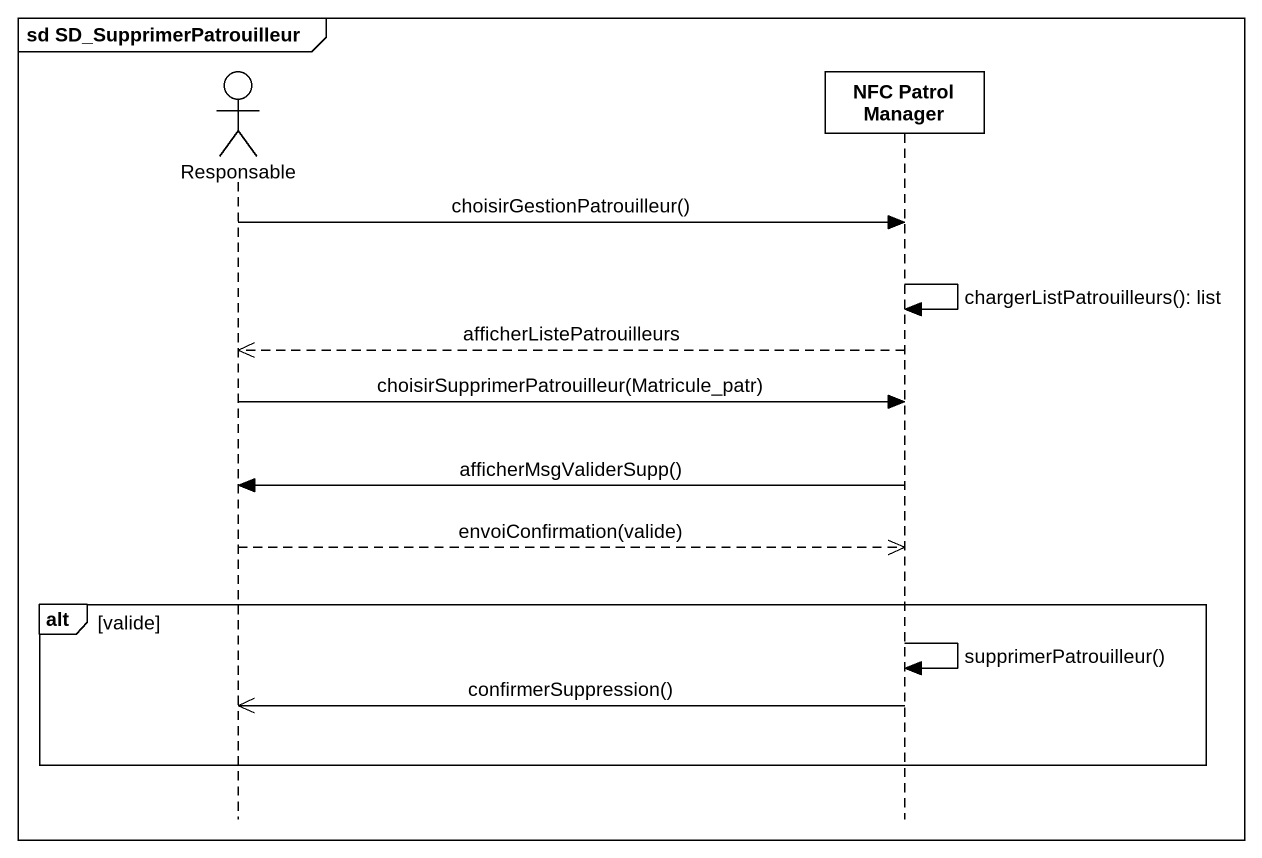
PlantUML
@startuml
mainframe sd SD_SupprimerPatrouilleur
hide footbox
actor Responsable #FFFFFF
participant "NFC Patrol Manager" as NFC_Patrol_Manager #FFFFFF

Responsable -> NFC_Patrol_Manager : choisirGestionPatrouilleur()
NFC_Patrol_Manager -> NFC_Patrol_Manager : chargerListPatrouilleurs(): list
NFC_Patrol_Manager -->> Responsable : afficherListePatrouilleurs
Responsable -> NFC_Patrol_Manager : choisirSupprimerPatrouilleur(Matricule_patr)
NFC_Patrol_Manager -> Responsable : afficherMsgValiderSupp()
Responsable -->> NFC_Patrol_Manager : envoiConfirmation(valide)
alt valide
  NFC_Patrol_Manager -> NFC_Patrol_Manager : supprimerPatrouilleur()
  NFC_Patrol_Manager ->> Responsable : confirmerSuppression()
end
@enduml
